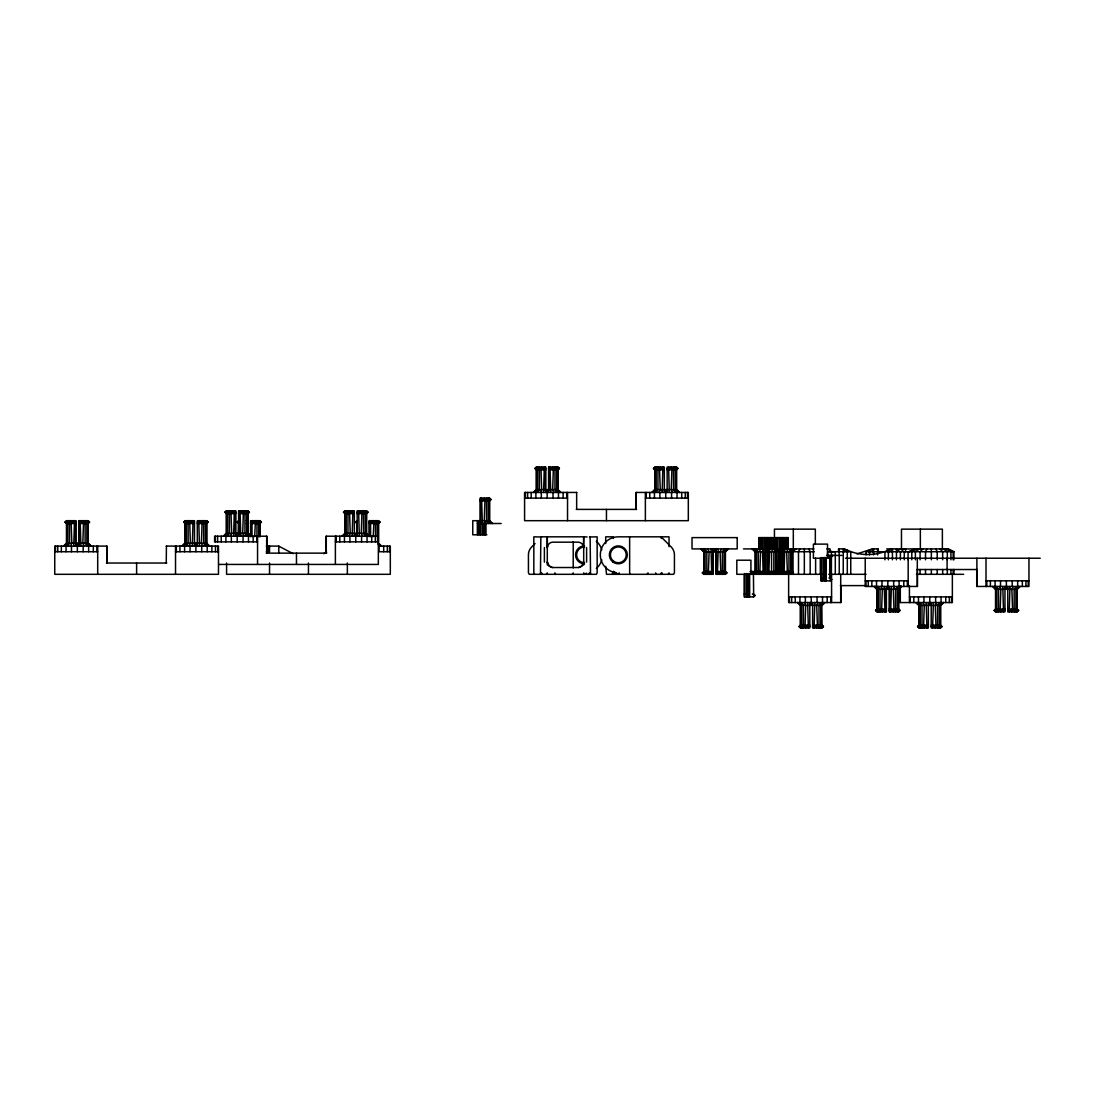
<?xml version="1.0" encoding="UTF-8"?>
<svg xmlns="http://www.w3.org/2000/svg" width="1095" height="1095" viewBox="0 0 1095 1095"><rect width="100%" height="100%" fill="white"/><g stroke="black" fill="none" stroke-linecap="round" stroke-linejoin="round"><path stroke-width="1.5" d="M838.537 551.729L838.537 548.91L844.491 548.91L847.297 550.224L847.297 574.314M547.295 545.611L547.514 546.35A5.79 5.79 0 0 1 552.332 542.176L578.653 542.176A5.79 5.79 0 0 1 583.471 546.35L583.69 536.824L583.69 565.006M785.923 549.293L786.169 537.618L786.525 549.293M583.662 546.556L583.69 545.611M775.835 549.293L776.191 537.618L776.656 549.293M547.295 547.979L547.514 546.35L547.295 547.089M785.704 549.293L786.169 537.618M74.487 520.686L73.748 546.09M193.048 520.686L192.323 546.09M234.33 510.804L233.605 536.208M352.905 510.804L352.166 536.208M544.324 467.045L543.585 492.449M662.886 467.045L662.16 492.449M718.183 548.91L717.458 574.314M769.634 548.91L768.909 571.494L770.552 574.314M768.909 574.314L769.265 572.904M784.759 548.91L784.034 574.314M814.803 602.551L814.064 627.955M822.249 580.815L822.619 579.406M891.385 586.455L890.659 611.872M933.364 602.551L932.639 627.955M1009.96 586.455L1009.22 611.872M540.465 574.314L540.848 536.824M612.338 574.314L612.721 572.863M588.905 574.314L589.466 572.863M660.778 574.314L661.339 572.863M71.832 520.686L71.12 522.096L71.832 543.271L70.422 546.09M190.393 520.686L189.695 522.096L190.393 543.271L188.983 546.09M231.675 510.804L230.977 512.214L231.675 533.388L230.265 536.208M350.249 510.804L349.538 512.214L350.249 533.388L348.84 536.208M541.669 467.045L540.957 468.455L541.669 489.629L540.246 492.449M660.23 467.045L659.518 468.455L660.23 489.629L658.82 492.449M721.523 548.91L720.113 551.729L720.811 572.904L720.113 574.314M772.974 548.91L771.564 551.729L771.564 571.494L773.398 574.314M772.262 572.904L771.564 574.314L770.428 572.904M788.099 548.91L786.689 551.729L787.387 572.904L786.689 574.314M824.905 580.815L825.616 579.406M818.129 602.551L816.719 605.371L817.431 626.545L816.719 627.955M894.724 586.455L893.315 589.288L894.013 610.449L893.315 611.872M936.704 602.551L935.294 605.371L935.992 626.545L935.294 627.955M1013.286 586.455L1011.876 589.288L1012.588 610.449L1011.876 611.872M799.939 548.91L798.488 551.729L798.488 574.314M926.972 548.91L925.521 551.729L925.521 559.805M546.487 574.314L547.295 572.863M572.411 574.314L573.219 572.863M618.36 574.314L619.168 572.863M647.2 574.314L648.007 572.863M668.224 574.314L669.031 572.863M69.546 520.686L68.547 522.096L69.546 523.506L69.546 543.271L67.548 546.09M188.121 520.686L187.122 522.096L188.121 523.506L188.121 543.271L186.123 546.09M229.402 510.804L228.403 512.214L229.402 513.623L229.402 533.388L227.404 536.208M347.964 510.804L346.964 512.214L347.964 513.623L347.964 533.388L345.965 536.208M539.383 467.045L538.384 468.455L539.383 469.864L539.383 489.629L537.385 492.449M657.944 467.045L656.945 468.455L657.944 469.864L657.944 489.629L655.946 492.449M724.384 548.91L722.385 551.729L722.385 571.494L723.384 572.904L722.385 574.314M750.595 574.314L752.593 571.494M775.835 548.91L773.837 551.729L773.837 571.494L774.836 572.904L773.837 574.314M790.96 548.91L788.961 551.729L788.961 571.494L789.96 572.904L788.961 574.314M827.19 558.231L829.189 555.411M821.004 602.551L819.005 605.371L819.005 625.135L820.004 626.545L819.005 627.955M897.585 586.455L895.587 589.288L895.587 609.039L896.586 610.449L895.587 611.872M939.565 602.551L937.566 605.371L937.566 625.135L938.566 626.545L937.566 627.955M1016.16 586.455L1014.162 589.288L1014.162 609.039L1015.161 610.449L1014.162 611.872M67.794 520.686L66.576 522.096L67.794 523.506L67.794 543.271L65.358 546.09M186.369 520.686L185.137 522.096L186.369 523.506L186.369 543.271L183.919 546.09M227.65 510.804L226.432 512.214L227.65 513.623L227.65 533.388L225.2 536.208M346.212 510.804L344.993 512.214L346.212 513.623L346.212 533.388L343.775 536.208M537.631 467.045L536.413 468.455L537.631 469.864L537.631 489.629L535.195 492.449M656.192 467.045L654.974 468.455L656.192 469.864L656.192 489.629L653.756 492.449M726.587 548.91L724.137 551.729L724.137 571.494L725.355 572.904L724.137 574.314M752.347 574.314L754.797 571.494M778.039 548.91L775.588 551.729L775.588 571.494L776.807 572.904L775.588 574.314M793.163 548.91L790.713 551.729L790.713 571.494L791.931 572.904L790.713 574.314M828.942 558.231L831.379 555.411M823.194 602.551L820.757 605.371L820.757 625.135L821.975 626.545L820.757 627.955M899.789 586.455L897.339 589.288L897.339 609.039L898.571 610.449L897.339 611.872M941.768 602.551L939.318 605.371L939.318 625.135L940.537 626.545L939.318 627.955M1018.35 586.455L1015.914 589.288L1015.914 609.039L1017.132 610.449L1015.914 611.872M66.699 520.686L65.33 522.096L66.699 523.506L66.699 543.271L63.975 546.09M185.26 520.686L183.905 522.096L185.26 523.506L185.26 543.271L182.537 546.09M226.555 510.804L225.187 512.214L226.555 513.623L226.555 533.388L223.818 536.208M238.532 520.686L237.163 522.096L238.532 523.506L238.34 533.388M345.117 510.804L343.748 512.214L345.117 513.623L345.117 533.388L342.393 536.208M536.536 467.045L535.168 468.455L536.536 469.864L536.536 489.629L533.812 492.449M655.097 467.045L653.742 468.455L655.097 469.864L655.097 489.629L652.374 492.449M727.97 548.91L725.246 551.729L725.246 571.494L726.601 572.904L725.246 574.314M756.166 571.494L753.442 574.314L753.634 594.079L755.044 595.488L753.634 596.898L744.217 596.898L744.217 574.314M779.421 548.91L776.683 551.729L776.875 571.494L778.285 572.904L776.875 574.314M794.546 548.91L791.808 551.729L791.808 571.494L793.177 572.904L791.808 574.314M753.442 596.898L754.811 595.488L753.442 594.079M776.683 574.314L778.052 572.904L776.683 571.494M832.761 555.411L830.037 558.231L830.037 577.996L831.392 579.406L830.037 580.815M824.576 602.551L821.852 605.371L822.044 625.135L823.454 626.545L822.044 627.955L812.627 627.955L812.627 602.551M821.852 627.955L823.221 626.545L821.852 625.135M901.171 586.455L898.447 589.288L898.447 609.039L899.803 610.449L898.447 611.872M943.151 602.551L940.413 605.371L940.413 625.135L941.782 626.545L940.413 627.955M1019.732 586.455L1017.009 589.288L1017.009 609.039L1018.377 610.449L1017.009 611.872M63.496 546.09L66.508 543.271L66.508 523.506L65.098 522.096L66.508 520.686L75.925 520.686L75.925 546.09M90.981 546.09L88.161 543.271L88.161 523.506L89.571 522.096L88.161 520.686L78.744 520.686L78.744 546.09M182.249 546.09L185.082 543.271L185.082 523.506L183.659 522.096L185.082 520.686L194.486 520.686L194.486 546.09M182.071 546.09L184.891 543.271L206.914 543.271M209.734 546.09L206.722 543.271L206.722 523.506L208.132 522.096L206.722 520.686L197.305 520.686L197.305 546.09M223.544 536.208L226.364 533.388L226.364 513.623L224.954 512.214L226.364 510.804L235.781 510.804L235.781 536.208M239.627 523.506L236.931 522.096L239.627 520.686M223.353 536.208L226.172 533.388L248.195 533.388L251.015 536.208M250.837 536.208L248.004 533.388L248.004 513.623L249.427 512.214L248.004 510.804L238.6 510.804L238.6 536.208M259.994 536.673L259.994 523.506L261.404 522.096L259.994 520.686L250.577 520.686L250.577 536.673M341.914 536.208L344.925 533.388L344.925 513.623L343.515 512.214L344.925 510.804L354.342 510.804L354.342 536.208M356.902 533.388L356.902 523.506L355.492 522.096L357.093 520.686L355.738 522.096L357.093 523.506L357.093 533.388M369.59 536.208L366.579 533.388L366.579 513.623L367.988 512.214L366.579 510.804L357.162 510.804L357.162 536.208M381.375 546.09L378.555 543.271L378.555 523.506L379.965 522.096L378.555 520.686L369.138 520.686L369.138 536.673M492.408 523.506L489.588 520.686L489.588 500.921L490.998 499.512L489.588 498.102L480.171 498.102L480.171 534.798M533.333 492.449L536.345 489.629L536.345 469.864L534.935 468.455L536.345 467.045L545.762 467.045L545.762 492.449M560.996 492.449L557.998 489.629L557.998 469.864L559.408 468.455L557.998 467.045L548.581 467.045L548.581 492.449M535.072 543.558L531.718 546.911A11.224 11.224 0 0 0 528.433 554.85L528.433 572.863L529.241 574.314L596.351 574.314L597.158 572.863L597.158 536.824L589.466 537.015M652.086 492.449L654.906 489.629L654.906 469.864L653.496 468.455L654.906 467.045L664.323 467.045L664.323 492.449M651.895 492.449L654.728 489.629L676.737 489.629L679.571 492.449M679.379 492.449L676.559 489.629L676.559 469.864L677.969 468.455L676.559 467.045L667.142 467.045L667.142 492.449M713.187 548.91L713.187 574.314L703.784 574.314L702.374 572.904L703.784 571.494L703.784 551.729L700.773 548.91M728.435 548.91L725.424 551.729L725.424 571.494L726.834 572.904L725.424 574.314L716.02 574.314L716.02 548.91M822.496 574.314L755.235 574.314L753.825 572.904L755.235 571.494L755.235 551.729L752.416 548.91M756.453 571.494L753.634 574.314L736.812 574.314L736.812 560.202L750.924 560.202L750.924 574.314M776.875 551.729L779.708 548.91M777.067 551.729L779.886 548.91L779.763 574.314M794.833 548.91L792 551.729L792 571.494L793.41 572.904L792 574.314M795.011 548.91L792.191 551.729L755.044 551.729L752.224 548.91M793.04 574.314L793.04 551.729L795.86 548.91M820.812 558.231L820.812 580.815L830.229 580.815L831.639 579.406L830.229 577.996L830.229 558.231L833.049 555.411M809.807 602.551L809.807 627.955L800.39 627.955L798.98 626.545L800.39 625.135L800.39 605.371L797.393 602.551M822.044 605.371L825.055 602.551M901.199 551.729L904.018 548.91M922.893 548.91L920.074 551.729L920.074 559.805M886.402 586.455L886.402 611.872L876.986 611.872L875.576 610.449L876.986 609.039L876.986 589.288L874.166 586.455M901.459 586.455L898.639 589.288L898.639 609.039L900.049 610.449L898.639 611.872L889.222 611.872L889.222 586.455M901.637 586.455L898.817 589.288L876.794 589.288L873.974 586.455M928.368 602.551L928.368 627.955L918.965 627.955L917.555 626.545L918.965 625.135L918.965 605.371L916.132 602.551M943.425 602.551L940.605 605.371L940.605 625.135L942.015 626.545L940.605 627.955L931.202 627.955L931.202 602.551M943.616 602.551L940.797 605.371L918.773 605.371L915.954 602.551M1004.964 586.455L1004.964 611.872L995.547 611.872L994.137 610.449L995.547 609.039L995.547 589.288L992.535 586.455M1020.212 586.455L1017.2 589.288L1017.2 609.039L1018.61 610.449L1017.2 611.872L1007.783 611.872L1007.783 586.455M896.518 551.729L900.514 548.91M919.389 548.91L915.393 551.729L915.393 559.805M916.693 548.91L911.806 551.729L911.779 559.805M323.737 553.687L326.638 552.167M909.548 551.729L914.996 548.91M908.782 551.729L914.421 548.91M878.286 551.729L878.286 548.91L872.318 548.91L857.015 553.906M847.297 550.224C861.163 556.411 877.725 555.877 891.193 548.91L891.193 551.729M583.731 574.314L586.674 573.232M578.53 567.525L581.883 565.91L583.69 561.872A5.913 5.913 0 0 1 578.53 567.525L552.455 567.525L549.101 565.91L547.295 561.872A5.913 5.913 0 0 0 552.455 567.525M534.935 468.455L545.762 468.455M548.581 468.455L559.408 468.455M653.496 468.455L664.323 468.455M667.142 468.455L677.969 468.455M536.345 469.864L545.762 469.864M548.581 469.864L557.998 469.864M654.906 469.864L664.323 469.864M667.142 469.864L676.559 469.864M536.153 489.629L558.176 489.629M576.805 492.449L524.587 492.449L524.587 520.686L688.317 520.686L688.317 492.449L636.099 492.449L636.099 509.394M524.587 498.102L567.538 498.102M645.366 498.102L688.317 498.102M480.171 499.512L490.998 499.512M480.171 500.921L489.588 500.921M576.298 509.394L636.606 509.394M224.954 512.214L235.781 512.214M238.6 512.214L249.427 512.214M343.515 512.214L354.342 512.214M357.162 512.214L367.988 512.214M226.364 513.623L235.781 513.623M238.6 513.623L248.004 513.623M344.925 513.623L354.342 513.623M357.162 513.623L366.579 513.623M246.32 520.686L247.757 520.686M489.588 520.686L472.766 520.686L472.766 534.798L486.878 534.798M65.098 522.096L75.925 522.096M78.744 522.096L89.571 522.096M183.659 522.096L194.486 522.096M197.305 522.096L208.132 522.096M236.931 522.096L238.409 522.096M250.577 522.096L261.404 522.096M355.492 522.096L356.97 522.096M369.138 522.096L379.965 522.096M66.508 523.506L75.925 523.506M78.744 523.506L88.161 523.506M185.082 523.506L194.486 523.506M197.305 523.506L206.722 523.506M246.32 523.506L247.757 523.506M250.577 523.506L259.994 523.506M369.138 523.506L378.555 523.506M477.352 523.506L501.154 523.506M344.747 533.388L366.757 533.388M378.336 536.208L326.105 536.208L326.105 553.139M541.806 536.824L584.538 536.824A18.026 18.026 0 0 1 587.098 537.015M257.558 541.861L214.606 541.861L214.606 536.208L266.824 536.208L266.824 553.139M335.385 541.861L378.336 541.861M66.33 543.271L88.339 543.271L91.172 546.09M166.262 546.09L218.48 546.09L218.48 574.314L54.75 574.314L54.75 546.09L106.981 546.09L106.981 563.022M266.331 546.09L278.801 546.09L278.801 552.865M743.478 548.91L813.859 548.91M826.793 548.91L830.12 548.91L830.12 552.208M886.69 548.91L948.297 548.91L953.95 551.729L953.95 559.805M54.75 551.729L97.701 551.729M175.529 551.729L218.48 551.729M266.331 551.729L269.534 551.729L269.534 546.09M390.313 551.729L379.021 551.729L379.021 546.09L390.313 546.09L390.313 574.314L226.583 574.314L226.583 563.022M703.592 551.729L725.615 551.729M793.04 551.729L814.256 551.729M850.76 551.729L827.615 551.729L827.615 554.96M866.049 551.729L953.95 551.729M266.304 553.139L326.625 553.139M826.602 555.411L841.795 555.411M830.229 558.231L813.407 558.231L813.407 544.119L827.519 544.119L827.519 558.231M845.463 558.231L1040.25 558.231M106.461 563.022L166.782 563.022M218.822 564.431L378.336 564.431L378.364 523.506L379.732 522.096L378.364 520.686M916.939 569.523L977.246 569.523M703.784 571.494L713.187 571.494M716.02 571.494L725.424 571.494M750.02 571.494L765.213 571.494M767.472 571.494L779.763 571.494M782.596 571.494L792 571.494M702.374 572.904L713.187 572.904M716.02 572.904L726.834 572.904M753.825 572.904L764.638 572.904M767.472 572.904L779.763 572.904M782.596 572.904L793.41 572.904M828.682 574.314L866.131 574.314M916.392 574.314L963.655 574.314M820.812 577.996L822.249 577.996M828.942 577.996L830.229 577.996M830.161 579.406L831.639 579.406M865.228 580.815L908.179 580.815M986.006 580.815L1028.958 580.815M840.344 585.606L865.556 585.606M995.369 589.288L1017.378 589.288M744.217 594.079L745.668 594.079M752.347 594.079L753.634 594.079M753.565 595.488L755.044 595.488M788.633 596.898L831.584 596.898M909.425 596.898L952.363 596.898M900.145 602.551L952.363 602.551L952.363 574.314M800.212 605.371L822.222 605.371M876.986 609.039L886.402 609.039M889.222 609.039L898.639 609.039M995.547 609.039L1004.964 609.039M1007.783 609.039L1017.2 609.039M875.576 610.449L886.402 610.449M889.222 610.449L900.049 610.449M994.137 610.449L1004.964 610.449M1007.783 610.449L1018.61 610.449M800.39 625.135L809.807 625.135M812.627 625.135L822.044 625.135M918.965 625.135L928.368 625.135M931.202 625.135L940.605 625.135M798.98 626.545L809.807 626.545M812.627 626.545L823.454 626.545M917.555 626.545L928.368 626.545M931.202 626.545L942.015 626.545M616.006 572.699L613.241 572.137A18.026 18.026 0 0 1 618.319 536.824L661.051 536.824L671.139 546.911A11.224 11.224 0 0 1 674.424 554.85L674.424 572.863L673.617 574.314L606.507 574.314L605.699 566.32M615.76 572.685L613.241 572.137L619.127 574.314M833.076 552.003L829.285 550.607M947.722 548.91L953.17 551.729L953.17 559.805M278.65 546.09L293.159 553.687M946.025 548.91L950.925 551.729L950.925 559.805M943.342 548.91L947.326 551.729L947.326 559.805M939.825 548.91L942.658 551.729L942.658 559.805M768.95 572.904L770.36 574.314M381.566 546.09L378.364 543.271L381.087 546.09M993.014 586.455L995.738 589.288L995.738 609.039L994.37 610.449L995.738 611.872M916.419 602.551L919.143 605.371L919.143 625.135L917.788 626.545L919.143 627.955M874.453 586.455L877.177 589.288L877.177 609.039L875.808 610.449L877.177 611.872M676.368 467.045L677.737 468.455L676.368 469.864L676.368 489.629L679.092 492.449M752.689 548.91L755.427 551.729L755.427 571.494L754.058 572.904L755.427 574.314M797.858 602.551L800.582 605.371L800.582 625.135L799.227 626.545L800.582 627.955M701.238 548.91L703.976 551.729L703.976 571.494L702.607 572.904L703.976 574.314M557.807 467.045L559.162 468.455L557.807 469.864L557.807 489.629L560.53 492.449M489.397 498.102L490.765 499.512L489.397 500.921L489.397 520.686L492.12 523.506M366.387 510.804L367.756 512.214L366.387 513.623L366.319 535.195M366.387 533.388L369.111 536.208M259.802 520.686L261.157 522.096L259.802 523.506L259.802 536.673M247.826 510.804L249.181 512.214L247.826 513.623L247.757 533.593M247.826 533.388L250.55 536.208M206.531 520.686L207.899 522.096L206.531 523.506L206.531 543.271L209.254 546.09M87.97 520.686L89.338 522.096L87.97 523.506L87.97 543.271L90.693 546.09M994.397 586.455L996.833 589.288L996.833 609.039L995.615 610.449L996.833 611.872M917.802 602.551L920.252 605.371L920.252 625.135L919.034 626.545L920.252 627.955M875.836 586.455L878.272 589.288L878.272 609.039L877.054 610.449L878.272 611.872M754.072 548.91L756.522 551.729L756.522 571.494L755.304 572.904L756.522 574.314M799.24 602.551L801.691 605.371L801.691 625.135L800.459 626.545L801.691 627.955M675.273 467.045L676.491 468.455L675.273 469.864L675.273 489.629L677.709 492.449M702.62 548.91L705.07 551.729L705.07 571.494L703.852 572.904L705.07 574.314M556.698 467.045L557.93 468.455L556.698 469.864L556.698 489.629L559.148 492.449M488.302 498.102L489.52 499.512L488.302 500.921L488.302 520.686L490.738 523.506M377.269 520.686L378.487 522.096L377.269 523.506L377.269 536.673M365.292 510.804L366.51 512.214L365.292 513.623L365.292 533.388L367.728 536.208M378.076 544.201L379.705 546.09M258.694 520.686L259.926 522.096L258.694 523.506L258.694 536.673M246.717 510.804L247.949 512.214L246.717 513.623L246.717 533.388L249.167 536.208M205.436 520.686L206.654 522.096L205.436 523.506L205.436 543.271L207.886 546.09M86.875 520.686L88.093 522.096L86.875 523.506L86.875 543.271L89.311 546.09M996.587 586.455L998.585 589.288L998.585 609.039L997.586 610.449L998.585 611.872M920.005 602.551L922.004 605.371L922.004 625.135L921.004 626.545L922.004 627.955M878.026 586.455L880.024 589.288L880.024 609.039L879.025 610.449L880.024 611.872M801.444 602.551L803.429 605.371L803.429 625.135L802.43 626.545L803.429 627.955M756.275 548.91L758.274 551.729L758.274 571.494L757.275 572.904L758.274 574.314M673.521 467.045L674.52 468.455L673.521 469.864L673.521 489.629L675.519 492.449M704.824 548.91L706.822 551.729L706.822 571.494L705.823 572.904L706.822 574.314M554.96 467.045L555.945 468.455L554.96 469.864L554.96 489.629L556.944 492.449M486.55 498.102L487.549 499.512L486.55 500.921L486.55 520.686L488.548 523.506M375.517 520.686L376.516 522.096L375.517 523.506L375.517 536.673M363.54 510.804L364.539 512.214L363.54 513.623L363.54 533.388L365.538 536.208M256.955 520.686L257.955 522.096L256.955 523.506L256.955 536.673M244.965 510.804L245.964 512.214L244.965 513.623L244.965 533.388L246.964 536.208M203.684 520.686L204.683 522.096L203.684 523.506L203.684 543.271L205.682 546.09M85.123 520.686L86.122 522.096L85.123 523.506L85.123 543.271L87.121 546.09M655.563 572.863L656.37 574.314M630.446 574.314L629.639 572.863L629.639 536.824M583.69 572.863L584.497 574.314M554.85 572.863L555.658 574.314M534.634 574.314L533.826 572.863L533.826 536.824L541.519 537.015M935.746 548.91L937.211 551.729L937.211 559.805M808.712 548.91L810.177 551.729L810.177 574.314M999.461 586.455L1000.871 589.288L1000.159 610.449L1000.871 611.872M922.866 602.551L924.276 605.371L923.578 626.545L924.276 627.955M880.886 586.455L882.31 589.288L881.598 610.449L882.31 611.872M804.305 602.551L805.715 605.371L805.003 626.545L805.715 627.955M774.973 572.904L775.671 574.314M759.136 548.91L760.546 551.729L759.848 572.904L760.546 574.314M671.235 467.045L671.947 468.455L671.235 489.629L672.645 492.449M707.685 548.91L709.095 551.729L708.397 572.904L709.095 574.314M552.674 467.045L553.372 468.455L552.674 489.629L554.084 492.449M484.264 498.102L484.975 499.512L484.264 520.686L485.674 523.506M373.231 520.686L373.942 522.096L373.231 536.673M361.254 510.804L361.966 512.214L361.254 533.388L362.664 536.208M254.67 520.686L255.381 522.096L254.67 536.673M242.693 510.804L243.391 512.214L242.693 533.388L244.103 536.208M201.398 520.686L202.11 522.096L201.398 543.271L202.821 546.09M82.837 520.686L83.548 522.096L82.837 543.271L84.247 546.09M613.392 572.863L613.953 574.314L613.392 572.137M541.519 572.863L542.08 574.314M583.69 547.089L583.471 546.35L583.69 547.979M662.01 572.863L662.393 574.314M590.52 574.314L590.137 536.824M1002.787 586.455L1003.526 611.872M926.206 602.551L926.931 627.955M884.226 586.455L884.965 611.872M807.645 602.551L808.37 627.955M778.326 574.314L778.326 551.729M762.476 548.91L763.201 574.314M711.025 548.91L711.75 574.314M668.58 467.045L669.319 492.449M550.018 467.045L550.744 492.449M481.608 498.102L482.347 523.506M370.575 520.686L370.575 536.673M358.599 510.804L359.338 536.208M252.014 520.686L252.014 536.673M240.038 510.804L240.763 536.208M198.742 520.686L199.482 546.09M80.181 520.686L80.92 546.09M776.191 537.618L776.492 549.293M547.322 546.556L547.295 536.824L547.295 565.006M888.387 550.224L888.387 559.805M869.512 550.224L869.512 554.96M1028.958 558.231L1028.958 586.455L976.726 586.455L976.726 569.523M1028.191 580.815L1028.191 586.455M1025.933 580.815L1025.933 586.455M1022.347 580.815L1022.347 586.455M1017.666 580.815L1017.666 586.455M1012.218 580.815L1012.218 586.455M1006.373 580.815L1006.373 589.288M1000.529 580.815L1000.529 586.455M995.081 580.815L995.081 586.455M990.4 580.815L990.4 586.455M986.814 580.815L986.814 586.455M986.006 558.231L986.006 586.455M976.891 558.231L976.891 586.455M953.95 569.482L953.95 574.314M953.17 569.482L953.17 574.314M951.596 596.898L951.596 602.551M950.925 569.482L950.925 574.314M949.338 596.898L949.338 602.551M947.326 569.482L947.326 574.314M947.093 558.231L947.093 569.523M945.751 596.898L945.751 602.551M942.658 569.482L942.658 574.314M942.371 548.91L942.371 529.145L901.472 529.145L901.472 548.91M941.07 596.898L941.07 602.551M937.211 569.482L937.211 574.314M935.623 596.898L935.623 602.551M931.366 548.91L931.366 559.805M931.366 569.482L931.366 574.314M929.778 596.898L929.778 605.371M925.521 569.482L925.521 574.314M923.934 596.898L923.934 602.551M920.347 529.145L920.347 548.91M920.074 569.482L920.074 574.314M918.486 596.898L918.486 602.551M917.446 569.523L917.446 586.455L865.228 586.455L865.228 558.231M917.295 558.231L917.295 586.455M913.819 596.898L913.819 602.551M910.232 596.898L910.232 602.551M909.425 585.606L909.425 602.551M908.179 558.231L908.179 586.455M908.07 551.729L908.07 559.805M907.372 580.815L907.372 586.455M905.565 548.91L905.565 552.208M904.278 551.729L904.278 559.805M903.772 580.815L903.772 586.455M900.391 551.729L900.391 559.805M900.295 585.606L900.295 602.551M899.104 580.815L899.104 586.455M897.161 548.91L897.161 551.729M896.846 548.91L896.846 551.729M896.449 548.91L896.449 559.805M893.657 580.815L893.657 586.455M892.439 548.91L892.439 559.805M889.633 588.508L889.633 611.872M889.386 551.729L889.386 549.799L887.525 550.607L887.525 551.729M887.812 580.815L887.812 589.288M885.978 588.508L885.978 611.872M884.924 551.593L884.924 559.805M881.968 580.815L881.968 586.455M877.971 548.91L877.971 551.729M877.574 548.91L877.574 554.96M876.52 580.815L876.52 586.455M873.564 548.91L873.564 554.96M872.318 548.91L872.318 551.729M871.839 580.815L871.839 586.455M870.511 551.729L870.511 549.799L868.65 550.607L868.65 551.729M868.253 580.815L868.253 586.455M866.049 551.593L866.049 554.96M865.994 580.815L865.994 586.455M850.76 551.593L850.76 574.314M848.16 551.729L848.16 550.607L846.312 549.799L846.312 551.729M844.491 548.91L844.491 551.729M843.246 548.91L843.246 574.314M840.864 585.606L840.864 602.551L788.633 602.551L788.633 574.314M840.7 574.314L840.7 602.551M839.235 548.91L839.235 574.314M838.838 548.91L838.838 551.729M835.293 551.729L835.293 574.314M831.584 574.314L831.584 602.551M831.406 551.729L831.406 574.314M830.776 596.898L830.776 602.551M827.19 596.898L827.19 602.551M826.219 557.464L826.273 580.815M825.507 557.464L825.507 580.815M824.398 557.464L824.398 580.815M822.934 557.464L822.934 580.815M822.509 596.898L822.509 602.551M821.223 557.464L821.223 580.815M820.292 558.19L820.292 574.314M817.062 596.898L817.062 602.551M815.624 558.19L815.624 574.314M815.337 543.969L815.337 529.145L774.439 529.145L774.439 548.91M811.217 596.898L811.217 605.371M805.372 596.898L805.372 602.551M804.332 548.91L804.332 574.314M799.925 596.898L799.925 602.551M795.244 596.898L795.244 602.551M793.314 529.145L793.314 548.91M791.658 596.898L791.658 602.551M789.399 596.898L789.399 602.551M788.236 548.595L788.236 537.618L774.124 537.618L774.124 548.595M788.003 537.618L788.003 549.293M787.291 537.618L787.291 549.293M784.704 537.618L784.704 549.293M783.007 537.618L783.007 574.314M782.596 537.618L782.596 548.595M782.596 548.91L782.596 574.314M781.748 551.729L781.748 574.314M781.187 537.618L781.187 548.595M781.187 548.91L781.187 551.729M779.763 537.618L779.763 548.595M779.613 551.729L779.613 574.314M779.353 537.618L779.353 574.314M777.655 537.618L777.655 549.293M775.068 537.618L775.068 549.293M774.302 537.618L774.357 549.293M773.111 548.595L773.111 537.618L758.999 537.618L758.999 548.595M772.933 537.618L772.878 549.293M772.167 537.618L772.167 549.293M771.044 537.618L771.044 549.293M769.58 537.618L769.58 549.293M767.882 537.618L767.882 574.314M767.472 537.618L767.472 548.595M767.472 548.91L767.472 574.314M766.062 537.618L766.062 548.595M766.062 548.91L766.062 551.729M765.898 551.729L765.898 574.314M764.638 537.618L764.638 548.595M764.638 548.91L764.638 574.314M764.228 537.618L764.228 574.314M762.531 537.618L762.531 549.293M761.066 537.618L761.066 549.293M759.944 537.618L759.944 549.293M759.191 537.618L759.232 549.293M749.623 573.547L749.678 596.898M748.925 573.547L748.925 596.898M747.803 573.547L747.803 596.898M746.338 573.547L746.338 596.898M744.641 573.547L744.641 596.898M716.431 550.963L716.431 574.314M714.611 548.91L714.611 551.729M712.777 550.963L712.777 574.314M687.55 492.449L687.55 498.102M685.292 492.449L685.292 498.102M681.706 492.449L681.706 498.102M677.025 492.449L677.025 498.102M671.577 492.449L671.577 498.102M669.031 546.665L669.031 536.824L661.339 536.824L661.339 538.453M665.733 489.629L665.733 498.102M659.888 492.449L659.888 498.102M654.44 492.449L654.44 498.102M649.759 492.449L649.759 498.102M646.173 492.449L646.173 498.102M645.366 492.449L645.366 520.686M636.25 492.449L636.25 509.394M613.392 538.453L613.392 536.824L605.699 536.824L605.699 543.558M613.392 571.234L613.392 572.685M606.452 509.394L606.452 520.686M586.605 547.582L586.605 562.118M576.654 492.449L576.654 509.394M573.219 541.738L573.219 567.949M567.538 492.449L567.538 520.686M566.731 492.449L566.731 498.102M563.131 492.449L563.131 498.102M558.464 492.449L558.464 498.102M553.016 492.449L553.016 498.102M548.992 467.045L548.992 490.396M547.171 489.629L547.171 498.102M545.337 467.045L545.337 490.396M544.379 547.582L544.379 562.118M541.327 492.449L541.327 498.102M535.879 492.449L535.879 498.102M531.198 492.449L531.198 498.102M527.612 492.449L527.612 498.102M525.354 492.449L525.354 498.102M485.632 522.247L485.632 534.798L485.578 523.123M484.866 523.123L484.866 534.798M483.757 523.123L483.757 534.798M482.293 523.123L482.293 534.798M480.582 498.102L480.582 534.798M478.761 520.686L478.761 534.798M477.352 520.686L477.352 534.798M389.546 546.09L389.546 551.729M387.288 546.09L387.288 551.729M383.702 546.09L383.702 551.729M377.57 536.208L377.57 541.861M375.311 536.208L375.311 541.861M371.725 536.208L371.725 541.861M369.562 520.686L369.562 535.701M367.044 536.208L367.044 541.861M361.596 536.208L361.596 541.861M355.752 533.388L355.752 541.861M349.907 536.208L349.907 541.861M347.361 563.022L347.361 574.314M344.46 536.208L344.46 541.861M339.779 536.208L339.779 541.861M336.192 536.208L336.192 541.861M335.385 536.208L335.385 564.431M326.269 536.208L326.269 553.139M308.448 563.022L308.448 574.314M296.471 553.139L296.471 564.431M269.534 563.022L269.534 574.314M268.727 546.09L268.727 551.729M266.674 536.208L266.674 553.139M257.558 536.208L257.558 564.431M256.75 536.208L256.75 541.861M253.15 536.208L253.15 541.861M250.988 520.686L250.988 535.701M248.483 536.208L248.483 541.861M247.333 520.686L247.333 534.032M243.035 536.208L243.035 541.861M239.011 510.804L239.011 534.155M237.191 533.388L237.191 541.861M235.357 510.804L235.357 534.155M231.346 536.208L231.346 541.861M225.898 536.208L225.898 541.861M221.217 536.208L221.217 541.861M217.631 536.208L217.631 541.861M217.713 546.09L217.713 551.729M215.373 536.208L215.373 541.861M215.455 546.09L215.455 551.729M211.869 546.09L211.869 551.729M207.188 546.09L207.188 551.729M201.74 546.09L201.74 551.729M195.895 543.271L195.895 551.729M190.051 546.09L190.051 551.729M184.603 546.09L184.603 551.729M179.936 546.09L179.936 551.729M176.336 546.09L176.336 551.729M175.529 546.09L175.529 574.314M166.413 546.09L166.262 563.022M136.615 563.022L136.615 574.314M106.817 546.09L106.817 563.022M97.701 546.09L97.701 574.314M96.894 546.09L96.894 551.729M93.308 546.09L93.308 551.729M88.627 546.09L88.627 551.729M83.179 546.09L83.179 551.729M79.155 520.686L79.155 544.037M77.334 543.271L77.334 551.729M75.514 520.686L75.514 544.037M71.49 546.09L71.49 551.729M66.042 546.09L66.042 551.729M61.361 546.09L61.361 551.729M57.775 546.09L57.775 551.729M55.517 546.09L55.517 551.729M601.826 559.928A18.026 18.026 0 0 1 596.337 568.469M596.337 541.231A18.026 18.026 0 0 1 601.826 549.772M584.538 562.775A7.925 7.925 0 0 1 576.613 554.85A7.925 7.925 0 0 1 584.538 546.925M584.538 563.829A8.979 8.979 0 0 1 575.559 554.85A8.979 8.979 0 0 1 584.538 545.871M737.195 537.618L692.026 537.618L692.026 548.91L737.195 548.91L737.195 537.618M613.419 561.078A7.925 7.925 0 0 0 626.162 555.973A7.925 7.925 0 0 0 615.376 547.486A7.925 7.925 0 0 0 613.419 561.078M612.776 561.899A8.979 8.979 0 0 0 627.202 556.123A8.979 8.979 0 0 0 614.979 546.514A8.979 8.979 0 0 0 612.776 561.899"/></g></svg>
